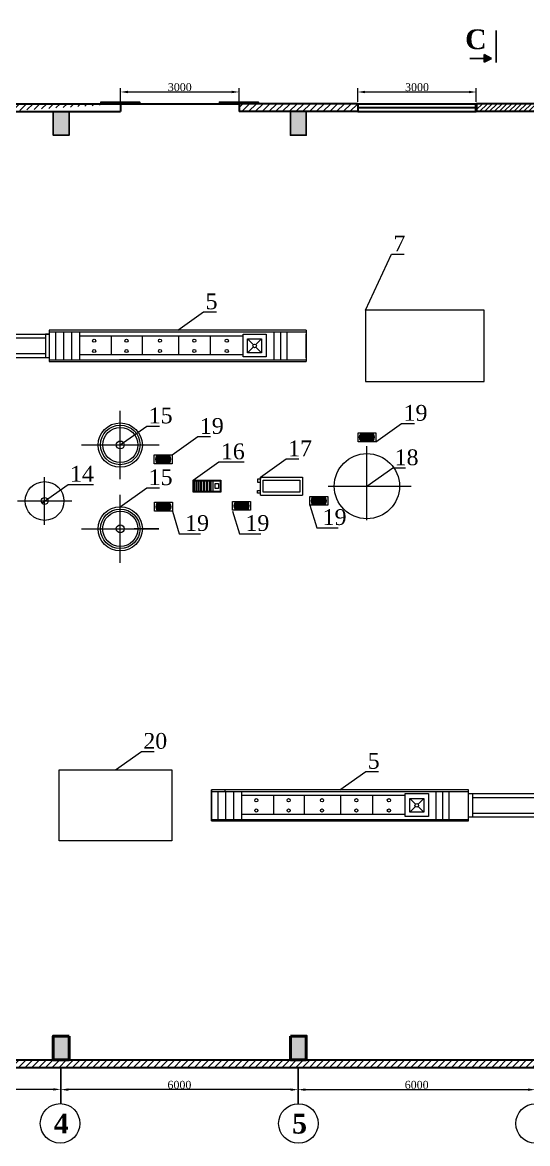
# Model space of a CAD drawing. Header units: inches. Extents: x -4475333 to 345677417, y -211198149 to 2125895.
# Drawn here: x -1955699 to -1942924, y 871185 to 899562 of the extents above; entities that cross this region are included whole.
import ezdxf

# ---------------------------------------------------------------- set-up
doc = ezdxf.new("R2010")
doc.units = ezdxf.units.IN
doc.header["$LTSCALE"] = 150
doc.header["$MEASUREMENT"] = 0
for name, color, linetype, lineweight in [('1. N thuong', 255, 'Continuous', 0), ('chuthichso', 8, 'Continuous', 0), ('cot', 2, 'Continuous', 50), ('KHUNG BVE', 7, 'Continuous', 0), ('NHA XUONG', 80, 'Continuous', 50)]:
    doc.layers.add(name, color=color, linetype=linetype, lineweight=lineweight)
for name, color, linetype in [('BUOC COT', 7, 'Continuous'), ('KHUNG TENMANH', 130, 'Continuous'), ('MATCAT', 132, 'Continuous'), ('NET NHAP', 7, 'Continuous')]:
    doc.layers.add(name, color=color, linetype=linetype)
doc.styles.add('1', font='times.ttf')
doc.styles.add('CHU DAM', font='arialbd.ttf', dxfattribs={"height": 200})
doc.styles.get("Standard").update_dxf_attribs({"font": 'times.ttf', "height": 100})
doc.dimstyles.new('75', dxfattribs={"dimtxt": 200, "dimasz": 188, "dimexe": 94, "dimexo": 47, "dimgap": 20, "dimtad": 1, "dimtoh": 1, "dimdec": 0, "dimtxsty": '1', "dimcen": 2.5, "dimclrt": 256, "dimadec": 0, "dimazin": 0, "dimtfac": 1, "dimtdec": 0, "dimtix": 1, "dimtmove": 0, "dimatfit": 2, "dimfxl": 1, "dimlwd": 9, "dimlwe": 9, "dimarcsym": 0})
pattern_1 = [(225, (-1964129.981659102, 883841.1507948914), (85.53711062740493, -85.53711062740497), [])]

# ---------------------------------------------------------------- blocks, each defined once
blk = doc.blocks.new('*D209')
at = {"layer": 'Defpoints', "color": 0, "lineweight": 0, "ltscale": 3, "transparency": 16777216}
for p in [(-1948728.579898903, 872550.0210493838), (-1942728.579898903, 872553.1662196189), (-1942728.579898903, 872550.0210493838)]:
    blk.add_point(p, dxfattribs=at)
at = {"layer": 'NET NHAP', "color": 0, "lineweight": 9, "ltscale": 3, "transparency": 16777216}
for p, q in [((-1948728.579898903, 872597.0210493838), (-1948728.579898903, 872644.0210493838)), ((-1948540.579898903, 872550.0210493838), (-1942916.579898903, 872550.0210493838)), ((-1942728.579898903, 872506.1662196189), (-1942728.579898903, 872456.0210493838))]:
    blk.add_line(p, q, dxfattribs=at)
at = {"layer": 'NET NHAP', "color": 0, "lineweight": 0, "ltscale": 3, "transparency": 16777216}
for points in [[(-1948540.579898903, 872581.3543827172), (-1948540.579898903, 872518.6877160504), (-1948728.579898903, 872550.0210493838)], [(-1942916.579898903, 872581.3543827172), (-1942916.579898903, 872518.6877160504), (-1942728.579898903, 872550.0210493838)]]:
    blk.add_solid(points, dxfattribs=at)
at = {"layer": 'NET NHAP', "lineweight": 13, "ltscale": 3, "transparency": 16777216, "insert": (-1945728.579898903, 872671.7514026642), "char_height": 200, "attachment_point": 5, "style": '1'}
blk.add_mtext('6000', dxfattribs=at)
blk = doc.blocks.new('*D220')
at = {"layer": 'Defpoints', "color": 0, "lineweight": 0, "ltscale": 3, "transparency": 16777216}
for p in [(-1954728.579898903, 872554.6897842772), (-1954728.579898903, 872550.0210493838), (-1948728.579898903, 872554.6897842772)]:
    blk.add_point(p, dxfattribs=at)
at = {"layer": 'NET NHAP', "color": 0, "lineweight": 9, "ltscale": 3, "transparency": 16777216}
for p, q in [((-1954728.579898903, 872507.6897842772), (-1954728.579898903, 872456.0210493838)), ((-1948916.579898903, 872550.0210493838), (-1954540.579898903, 872550.0210493838)), ((-1948728.579898903, 872507.6897842772), (-1948728.579898903, 872456.0210493838))]:
    blk.add_line(p, q, dxfattribs=at)
at = {"layer": 'NET NHAP', "color": 0, "lineweight": 0, "ltscale": 3, "transparency": 16777216}
for points in [[(-1954540.579898903, 872581.3543827172), (-1954540.579898903, 872518.6877160504), (-1954728.579898903, 872550.0210493838)], [(-1948916.579898903, 872581.3543827172), (-1948916.579898903, 872518.6877160504), (-1948728.579898903, 872550.0210493838)]]:
    blk.add_solid(points, dxfattribs=at)
at = {"layer": 'NET NHAP', "lineweight": 13, "ltscale": 3, "transparency": 16777216, "insert": (-1951728.579898903, 872671.7514026642), "char_height": 200, "attachment_point": 5, "style": '1'}
blk.add_mtext('6000', dxfattribs=at)
blk = doc.blocks.new('*D221')
at = {"layer": 'Defpoints', "color": 0, "lineweight": 0, "ltscale": 3, "transparency": 16777216}
for p in [(-1960728.579898903, 872556.8382639815), (-1960728.579898903, 872550.0210493838), (-1954728.579898903, 872550.0210493838)]:
    blk.add_point(p, dxfattribs=at)
at = {"layer": 'NET NHAP', "color": 0, "lineweight": 9, "ltscale": 3, "transparency": 16777216}
for p, q in [((-1960728.579898903, 872597.0210493838), (-1960728.579898903, 872650.8382639815)), ((-1954728.579898903, 872597.0210493838), (-1954728.579898903, 872650.8382639815)), ((-1954916.579898903, 872556.8382639815), (-1960540.579898903, 872556.8382639815))]:
    blk.add_line(p, q, dxfattribs=at)
at = {"layer": 'NET NHAP', "color": 0, "lineweight": 0, "ltscale": 3, "transparency": 16777216}
for points in [[(-1960540.579898903, 872588.1715973149), (-1960540.579898903, 872525.5049306481), (-1960728.579898903, 872556.8382639815)], [(-1954916.579898903, 872588.1715973149), (-1954916.579898903, 872525.5049306481), (-1954728.579898903, 872556.8382639815)]]:
    blk.add_solid(points, dxfattribs=at)
at = {"layer": 'NET NHAP', "lineweight": 13, "ltscale": 3, "transparency": 16777216, "insert": (-1957728.579898903, 872678.568617262), "char_height": 200, "attachment_point": 5, "style": '1'}
blk.add_mtext('6000', dxfattribs=at)
blk = doc.blocks.new('*D225')
at = {"layer": 'Defpoints', "color": 0, "lineweight": 0, "ltscale": 3, "transparency": 16777216}
for p in [(-1944219.862014517, 897801.3222520109), (-1947219.862014517, 897505.3158348701), (-1944219.862014517, 897505.3158348701)]:
    blk.add_point(p, dxfattribs=at)
at = {"layer": 'NET NHAP', "color": 0, "lineweight": 9, "ltscale": 3, "transparency": 16777216}
for p, q in [((-1947219.862014517, 897552.3158348701), (-1947219.862014517, 897895.3222520109)), ((-1944219.862014517, 897552.3158348701), (-1944219.862014517, 897895.3222520109)), ((-1947031.862014517, 897801.3222520109), (-1944407.862014517, 897801.3222520109))]:
    blk.add_line(p, q, dxfattribs=at)
at = {"layer": 'NET NHAP', "color": 0, "lineweight": 0, "ltscale": 3, "transparency": 16777216}
for points in [[(-1947031.862014517, 897832.6555853443), (-1947031.862014517, 897769.9889186776), (-1947219.862014517, 897801.3222520109)], [(-1944407.862014517, 897832.6555853443), (-1944407.862014517, 897769.9889186776), (-1944219.862014517, 897801.3222520109)]]:
    blk.add_solid(points, dxfattribs=at)
at = {"layer": 'NET NHAP', "lineweight": 13, "ltscale": 3, "transparency": 16777216, "insert": (-1945719.862014517, 897923.0526052914), "char_height": 200, "attachment_point": 5, "style": '1'}
blk.add_mtext('3000', dxfattribs=at)
blk = doc.blocks.new('*D207')
at = {"layer": 'Defpoints', "color": 0, "lineweight": 0, "ltscale": 3, "transparency": 16777216}
for p in [(-1950219.686454403, 897801.3222520102), (-1953219.686454403, 897505.3158348694), (-1950219.686454403, 897505.3158348694)]:
    blk.add_point(p, dxfattribs=at)
at = {"layer": 'NET NHAP', "color": 0, "lineweight": 9, "ltscale": 3, "transparency": 16777216}
for p, q in [((-1953219.686454403, 897552.3158348694), (-1953219.686454403, 897895.3222520102)), ((-1950219.686454403, 897552.3158348694), (-1950219.686454403, 897895.3222520102)), ((-1953031.686454403, 897801.3222520102), (-1950407.686454403, 897801.3222520102))]:
    blk.add_line(p, q, dxfattribs=at)
at = {"layer": 'NET NHAP', "color": 0, "lineweight": 0, "ltscale": 3, "transparency": 16777216}
for points in [[(-1953031.686454403, 897832.6555853436), (-1953031.686454403, 897769.9889186769), (-1953219.686454403, 897801.3222520102)], [(-1950407.686454403, 897832.6555853436), (-1950407.686454403, 897769.9889186769), (-1950219.686454403, 897801.3222520102)]]:
    blk.add_solid(points, dxfattribs=at)
at = {"layer": 'NET NHAP', "lineweight": 13, "ltscale": 3, "transparency": 16777216, "insert": (-1951719.686454403, 897923.0526052907), "char_height": 200, "attachment_point": 5, "style": '1'}
blk.add_mtext('3000', dxfattribs=at)

msp = doc.modelspace()

# ---------------------------------------------------------------- hatches: boundary and pattern name
at = {"layer": 'cot', "lineweight": 9}
for points in [[(-1954519.510894293, 897305.3158348701), (-1954919.510894293, 897305.3158348701), (-1954919.510894293, 896705.3158348701), (-1954519.510894293, 896705.3158348701)], [(-1948920.037574629, 897305.3158348701), (-1948520.037574629, 897305.3158348701), (-1948520.037574629, 896705.3158348701), (-1948920.037574629, 896705.3158348701)], [(-1954519.686454404, 873905.3158348701), (-1954919.686454404, 873905.3158348701), (-1954919.686454404, 873305.3158348701), (-1954519.686454404, 873305.3158348701)], [(-1948919.686454404, 873905.3158348701), (-1948519.686454404, 873905.3158348701), (-1948519.686454404, 873305.3158348701), (-1948919.686454404, 873305.3158348701)]]:
    msp.add_hatch(color=256, dxfattribs=at).paths.add_polyline_path(points)
at = {"layer": 'KHUNG BVE', "linetype": 'ByBlock', "lineweight": 9, "ltscale": 10}
msp.add_hatch(color=256, dxfattribs=at).paths.add_polyline_path([(-1943838.433486188, 898650.8448730053), (-1944024.976759292, 898748.2635955734), (-1944024.976759292, 898650.8448730053), (-1944024.976759292, 898553.4261504372)])
at = {"layer": 'KHUNG BVE', "linetype": 'Continuous', "lineweight": 9, "ltscale": 10}
h = msp.add_hatch(dxfattribs=at)
h.set_pattern_fill('ANSI31', color=5, style=0)
h.set_pattern_definition([(45, (-2665836.686454405, 858483.3158348701), (-0.08838834764831843, 0.08838834764831845), [])])
h.paths.add_polyline_path([(-1952719.686454404, 897555.3158348701), (-1952719.686454404, 897505.3158348701), (-1953719.686454404, 897505.3158348701), (-1953719.686454404, 897555.3158348701)])
h = msp.add_hatch(dxfattribs=at)
h.set_pattern_fill('ANSI31', color=5, style=0)
h.set_pattern_definition([(45, (-2662836.862014518, 858483.3158348701), (-0.08838834764831843, 0.08838834764831845), [])])
h.paths.add_polyline_path([(-1949719.862014517, 897555.3158348701), (-1949719.862014517, 897505.3158348701), (-1950719.862014517, 897505.3158348701), (-1950719.862014517, 897555.3158348701)])
h = msp.add_hatch(dxfattribs=at)
h.set_pattern_fill('ANSI31', color=5, scale=700, style=0)
h.set_pattern_definition([(45, (-2647836.686454405, 858483.3158348701), (-61.8718433538229, 61.87184335382291), [])])
h.paths.add_polyline_path([(-1941219.862014517, 897505.3158348701), (-1941219.862014517, 897305.3158348701), (-1944219.862014517, 897305.3158348701), (-1944219.862014517, 897505.3158348701)])
at = {"layer": 'MATCAT', "lineweight": 9, "ltscale": 10}
h = msp.add_hatch(dxfattribs=at)
h.set_pattern_fill('ANSI31', color=5, scale=967.7419354838711, angle=180, style=0)
h.set_pattern_definition(pattern_1)
edge = h.paths.add_edge_path()
edge.add_line((-1956219.686454404, 897505.3158348701), (-1953219.686454404, 897505.3158348701))
edge.add_line((-1956219.686454404, 897305.2533348701), (-1953219.686454404, 897305.2533348701))
edge.add_line((-1953219.686454404, 897505.3158348701), (-1953219.686454404, 897305.3158348701))
edge.add_line((-1956219.686454404, 897305.3158348701), (-1956219.686454404, 897505.3158348701))
h = msp.add_hatch(dxfattribs=at)
h.set_pattern_fill('ANSI31', color=5, scale=967.7419354838711, angle=180, style=0)
h.set_pattern_definition(pattern_1)
h.paths.add_polyline_path([(-1947219.862014517, 897505.3158348701), (-1950219.862014517, 897505.3158348701), (-1950219.862014517, 897305.3158348701), (-1947219.862014517, 897305.3158348701)])
h = msp.add_hatch(dxfattribs=at)
h.set_pattern_fill('ANSI31', color=5, scale=967.7419354838711, angle=180, style=0)
h.set_pattern_definition([(225, (-6070064.28390965, -498318.2664301989), (85.53711062740493, -85.53711062740497), [])])
h.paths.add_polyline_path([(-1950219.686454404, 873305.3158348701), (-1956219.686454404, 873305.3158348701), (-1956219.686454404, 873105.3158348701), (-1950219.686454404, 873105.3158348701)])
h.paths.add_polyline_path([(-1944219.686454404, 873305.3158348701), (-1950219.686454404, 873305.3158348701), (-1950219.686454404, 873105.3158348701), (-1944219.686454404, 873105.3158348701)])
h.paths.add_polyline_path([(-1941219.689898903, 873305.3158348701), (-1944219.686454404, 873305.3158348701), (-1944219.686454404, 873105.3158348701), (-1941219.689898903, 873105.3158348701)])

# ---------------------------------------------------------------- linework, layer by layer
at = {"linetype": 'ByBlock', "ltscale": 10}
msp.add_line((-1945997.76102237, 873305.3158348701), (-1945747.76102237, 873305.3158348701), dxfattribs=at)
at = {"layer": '1. N thuong', "lineweight": 0}
for p, q in [((-1944019.210342222, 892275.2407012521), (-1947019.210342222, 892275.2407012521)), ((-1947019.210342222, 892275.2407012521), (-1947019.210342222, 890475.2407012521)), ((-1944019.210342222, 890475.2407012521), (-1944019.210342222, 892275.2407012521)), ((-1960519.689898903, 891675.2407012524), (-1955019.689898903, 891675.2407012524)), ((-1955019.689898903, 891675.2407012524), (-1955119.689898903, 891675.2407012524)), ((-1955119.689898903, 891675.2407012524), (-1955119.689898903, 891075.2407012524)), ((-1948519.689898904, 891770.2407012524), (-1955019.689898904, 891770.2407012524)), ((-1955019.689898904, 891770.2407012524), (-1955019.689898904, 890980.2407012524)), ((-1955019.689898904, 891730.2407012524), (-1948519.689898904, 891730.2407012524)), ((-1955019.689898903, 891675.2407012524), (-1955019.689898903, 891075.2407012524)), ((-1955019.689898903, 891675.2407012524), (-1955019.689898903, 891635.2407012524)), ((-1955019.689898903, 891675.2407012524), (-1955019.689898903, 891280.2407012524)), ((-1954859.221202953, 891730.2407012524), (-1954859.221202952, 891020.2407012524)), ((-1954859.221202953, 891730.2407012524), (-1954859.221202952, 891020.2407012524)), ((-1954659.221202953, 891730.2407012524), (-1954659.221202952, 891020.2407012524)), ((-1954659.221202953, 891730.2407012524), (-1954659.221202952, 891020.2407012524)), ((-1954459.221202953, 891730.2407012524), (-1954459.221202952, 891020.2407012524)), ((-1954459.221202953, 891730.2407012524), (-1954459.221202952, 891020.2407012524)), ((-1954259.221202953, 891730.2407012524), (-1954259.221202952, 891020.2407012524)), ((-1954259.221202953, 891730.2407012524), (-1954259.221202952, 891020.2407012524)), ((-1950116.365888651, 891621.7160594815), (-1954259.221202953, 891621.7160594789)), ((-1953452.721202954, 891621.7160594808), (-1953452.721202953, 891145.8420771984)), ((-1952674.721202954, 891621.7160594799), (-1952674.721202953, 891145.8420771975)), ((-1951751.721202954, 891621.7160594792), (-1951751.721202954, 891145.8420771968)), ((-1950949.721202953, 891621.7160594808), (-1950949.721202953, 891145.8420771984)), ((-1949343.221202953, 891730.2407012524), (-1949343.221202953, 891020.2407012524)), ((-1949174.721202953, 891730.2407012521), (-1949174.721202953, 891020.2407012521)), ((-1949011.721202953, 891730.2407012521), (-1949011.721202953, 891020.2407012521)), ((-1948519.689898904, 891770.2407012524), (-1948519.689898904, 890980.2407012524)), ((-1948519.689898904, 891675.2407012521), (-1948519.689898904, 891075.2504498584)), ((-1948519.266721695, 891075.2601984642), (-1948519.266721695, 891675.2601984642)), ((-1948519.210342223, 891675.2504498581), (-1948519.210342221, 891075.2504498586)), ((-1948519.210342223, 891675.2504498581), (-1948519.210342223, 891075.2504498586)), ((-1960419.70469104, 891575.2407012524), (-1955119.689898903, 891575.2407012521)), ((-1955119.689898903, 891575.2407012521), (-1955119.689898903, 891175.2407012526)), ((-1950003.514733035, 891550.9574041308), (-1949859.490761769, 891407.797297406)), ((-1950003.514733035, 891200.079108875), (-1949859.490761769, 891343.2392156001)), ((-1949794.543120058, 891407.797297406), (-1949650.519148793, 891550.9574041308)), ((-1949794.543120058, 891343.2392156005), (-1949650.519148793, 891200.079108875)), ((-1955019.689898903, 891075.2407012524), (-1960519.689898903, 891075.2407012524)), ((-1955119.689898903, 891175.2407012526), (-1960419.70469104, 891175.2407012524)), ((-1950116.365888651, 891145.8420771991), (-1954259.221202952, 891145.8420771966)), ((-1948519.689898904, 891075.2504498584), (-1948519.689898904, 891075.2504498584)), ((-1955019.689898904, 891020.2407012524), (-1948519.689898904, 891020.2407012524)), ((-1955019.689898904, 890980.2407012524), (-1948519.689898904, 890980.2407012524)), ((-1952466.106865763, 891020.2407012524), (-1953240.361706492, 891020.2407012524)), ((-1947019.210342222, 890475.2407012521), (-1944019.210342222, 890475.2407012521)), ((-1953223.607142585, 888004.0423022974), (-1953223.607142585, 889730.760611057)), ((-1947212.24967889, 888948.8718048397), (-1947212.24967889, 889173.8718048397)), ((-1947212.24967889, 888948.8718048397), (-1947212.24967889, 889173.8718048397)), ((-1947212.24967889, 889173.8718048397), (-1946762.24967889, 889173.8718048397)), ((-1947152.24967889, 888978.8718048397), (-1947152.24967889, 889143.8718048397)), ((-1947152.24967889, 889143.8718048397), (-1946822.24967889, 889143.8718048397)), ((-1947152.24967889, 888978.8718048397), (-1947152.24967889, 889143.8718048397)), ((-1947152.24967889, 889143.8718048397), (-1946822.24967889, 889143.8718048397)), ((-1947152.24967889, 889128.8718048397), (-1946822.24967889, 889128.8718048397)), ((-1947152.24967889, 889128.8718048397), (-1946822.24967889, 889128.8718048397)), ((-1947152.24967889, 889113.8718048397), (-1946822.24967889, 889113.8718048397)), ((-1947152.24967889, 889113.8718048397), (-1946822.24967889, 889113.8718048397)), ((-1947152.24967889, 889098.8718048397), (-1946822.24967889, 889098.8718048397)), ((-1947152.24967889, 889098.8718048397), (-1946822.24967889, 889098.8718048397)), ((-1947152.24967889, 889083.8718048397), (-1946822.24967889, 889083.8718048397)), ((-1947152.24967889, 889083.8718048397), (-1946822.24967889, 889083.8718048397)), ((-1947152.24967889, 889068.8718048397), (-1946822.24967889, 889068.8718048397)), ((-1947152.24967889, 889068.8718048397), (-1946822.24967889, 889068.8718048397)), ((-1947152.24967889, 889053.8718048397), (-1946822.24967889, 889053.8718048397)), ((-1947152.24967889, 889053.8718048397), (-1946822.24967889, 889053.8718048397)), ((-1947152.24967889, 889038.8718048397), (-1946822.24967889, 889038.8718048397)), ((-1947152.24967889, 889038.8718048397), (-1946822.24967889, 889038.8718048397)), ((-1946822.24967889, 889143.8718048397), (-1946822.24967889, 888978.8718048397)), ((-1946762.24967889, 889173.8718048397), (-1946762.24967889, 888948.8718048397)), ((-1954204.917366858, 888867.4014566774), (-1952243.721900162, 888867.4014566774)), ((-1946762.24967889, 888948.8718048397), (-1947212.24967889, 888948.8718048397)), ((-1946762.24967889, 888948.8718048397), (-1947212.24967889, 888948.8718048397)), ((-1947152.24967889, 889023.8718048397), (-1946822.24967889, 889023.8718048397)), ((-1947152.24967889, 889023.8718048397), (-1946822.24967889, 889023.8718048397)), ((-1947152.24967889, 889008.8718048397), (-1946822.24967889, 889008.8718048397)), ((-1947152.24967889, 889008.8718048397), (-1946822.24967889, 889008.8718048397)), ((-1947152.24967889, 888993.8718048397), (-1946822.24967889, 888993.8718048397)), ((-1947152.24967889, 888993.8718048397), (-1946822.24967889, 888993.8718048397)), ((-1946822.24967889, 888978.8718048397), (-1947152.24967889, 888978.8718048397)), ((-1946822.24967889, 888978.8718048397), (-1947152.24967889, 888978.8718048397)), ((-1946987.24967889, 888687.3087906479), (-1946987.24967889, 888834.7655924899)), ((-1952364.921209563, 888392.2852184593), (-1952364.921209563, 888617.2852184593)), ((-1952364.921209563, 888392.2852184593), (-1952364.921209563, 888617.2852184593)), ((-1952364.921209563, 888617.2852184593), (-1951914.921209563, 888617.2852184593)), ((-1952304.921209563, 888422.2852184593), (-1952304.921209563, 888587.2852184593)), ((-1952304.921209563, 888587.2852184593), (-1951974.921209563, 888587.2852184593)), ((-1952304.921209563, 888422.2852184593), (-1952304.921209563, 888587.2852184593)), ((-1952304.921209563, 888587.2852184593), (-1951974.921209563, 888587.2852184593)), ((-1952304.921209563, 888572.2852184593), (-1951974.921209563, 888572.2852184593)), ((-1952304.921209563, 888572.2852184593), (-1951974.921209563, 888572.2852184593)), ((-1952304.921209563, 888557.2852184593), (-1951974.921209563, 888557.2852184593)), ((-1952304.921209563, 888557.2852184593), (-1951974.921209563, 888557.2852184593)), ((-1952304.921209563, 888542.2852184593), (-1951974.921209563, 888542.2852184593)), ((-1952304.921209563, 888542.2852184593), (-1951974.921209563, 888542.2852184593)), ((-1952304.921209563, 888527.2852184593), (-1951974.921209563, 888527.2852184593)), ((-1952304.921209563, 888527.2852184593), (-1951974.921209563, 888527.2852184593)), ((-1952304.921209563, 888512.2852184593), (-1951974.921209563, 888512.2852184593)), ((-1952304.921209563, 888512.2852184593), (-1951974.921209563, 888512.2852184593)), ((-1952304.921209563, 888497.2852184593), (-1951974.921209563, 888497.2852184593)), ((-1952304.921209563, 888497.2852184593), (-1951974.921209563, 888497.2852184593)), ((-1952304.921209563, 888482.2852184593), (-1951974.921209563, 888482.2852184593)), ((-1952304.921209563, 888482.2852184593), (-1951974.921209563, 888482.2852184593)), ((-1951974.921209563, 888587.2852184593), (-1951974.921209563, 888422.2852184593)), ((-1951914.921209563, 888617.2852184593), (-1951914.921209563, 888392.2852184593)), ((-1946987.24967889, 886960.5904818883), (-1946987.24967889, 888687.3087906479)), ((-1951914.921209563, 888392.2852184593), (-1952364.921209563, 888392.2852184593)), ((-1951914.921209563, 888392.2852184593), (-1952364.921209563, 888392.2852184593)), ((-1952304.921209563, 888467.2852184593), (-1951974.921209563, 888467.2852184593)), ((-1952304.921209563, 888467.2852184593), (-1951974.921209563, 888467.2852184593)), ((-1952304.921209563, 888452.2852184593), (-1951974.921209563, 888452.2852184593)), ((-1952304.921209563, 888452.2852184593), (-1951974.921209563, 888452.2852184593)), ((-1952304.921209563, 888437.2852184593), (-1951974.921209563, 888437.2852184593)), ((-1952304.921209563, 888437.2852184593), (-1951974.921209563, 888437.2852184593)), ((-1951974.921209563, 888422.2852184593), (-1952304.921209563, 888422.2852184593)), ((-1951974.921209563, 888422.2852184593), (-1952304.921209563, 888422.2852184593)), ((-1955138.09003787, 886845.4417444936), (-1955138.09003787, 888054.1445606253)), ((-1951382.24967889, 887973.9496362682), (-1950682.24967889, 887973.9496362682)), ((-1951382.24967889, 887673.9496362682), (-1951382.24967889, 887973.9496362682)), ((-1951367.24967889, 887958.9496362682), (-1951367.24967889, 887688.9496362682)), ((-1951367.24967889, 887958.9496362682), (-1950697.24967889, 887958.9496362682)), ((-1951367.24967889, 887958.9496362682), (-1951347.24967889, 887958.9496362682)), ((-1951327.24967889, 887688.9496362682), (-1951327.24967889, 887958.9496362682)), ((-1951327.24967889, 887958.9496362682), (-1951307.24967889, 887958.9496362682)), ((-1951287.24967889, 887688.9496362682), (-1951287.24967889, 887958.9496362682)), ((-1951287.24967889, 887958.9496362682), (-1951267.24967889, 887958.9496362682)), ((-1951247.24967889, 887688.9496362682), (-1951247.24967889, 887958.9496362682)), ((-1951247.24967889, 887958.9496362682), (-1951227.24967889, 887958.9496362682)), ((-1951207.24967889, 887688.9496362682), (-1951207.24967889, 887958.9496362682)), ((-1951207.24967889, 887958.9496362682), (-1951187.24967889, 887958.9496362682)), ((-1951167.24967889, 887688.9496362682), (-1951167.24967889, 887958.9496362682)), ((-1951167.24967889, 887958.9496362682), (-1951127.24967889, 887958.9496362682)), ((-1951127.24967889, 887958.9496362682), (-1951127.24967889, 887688.9496362682)), ((-1951087.24967889, 887688.9496362682), (-1951087.24967889, 887958.9496362682)), ((-1951087.24967889, 887958.9496362682), (-1951047.24967889, 887958.9496362682)), ((-1951047.24967889, 887958.9496362682), (-1951047.249678889, 887688.9496362682)), ((-1951007.249678889, 887688.9496362682), (-1951007.24967889, 887958.9496362682)), ((-1951007.24967889, 887958.9496362682), (-1950967.24967889, 887958.9496362682)), ((-1950967.24967889, 887958.9496362682), (-1950967.24967889, 887688.9496362682)), ((-1950927.24967889, 887688.9496362682), (-1950927.24967889, 887958.9496362682)), ((-1950927.24967889, 887958.9496362682), (-1950887.24967889, 887958.9496362682)), ((-1950887.24967889, 887958.9496362682), (-1950887.24967889, 887688.9496362682)), ((-1950697.24967889, 887958.9496362682), (-1950697.24967889, 887688.9496362682)), ((-1950682.24967889, 887973.9496362682), (-1950682.24967889, 887673.9496362682)), ((-1949682.24967889, 887998.9496362682), (-1949752.24967889, 887998.9496362682)), ((-1949752.24967889, 887998.9496362682), (-1949752.24967889, 887928.9496362682)), ((-1949752.24967889, 887928.9496362682), (-1949682.24967889, 887928.9496362682)), ((-1949682.24967889, 887598.9496362682), (-1949682.24967889, 888048.9496362682)), ((-1949682.24967889, 888048.9496362682), (-1949682.24967889, 887998.9496362682)), ((-1949682.24967889, 888048.9496362682), (-1949632.24967889, 888048.9496362682)), ((-1949682.24967889, 888048.9496362682), (-1948612.24967889, 888048.9496362682)), ((-1949612.24967889, 887978.9496362682), (-1948682.24967889, 887978.9496362684)), ((-1949612.24967889, 887668.949636268), (-1949612.24967889, 887978.9496362682)), ((-1948682.24967889, 887978.9496362684), (-1948682.249678889, 887668.9496362682)), ((-1948612.24967889, 888048.9496362682), (-1948612.24967889, 887598.9496362682)), ((-1951382.24967889, 887673.9496362682), (-1951382.24967889, 887688.9496362682)), ((-1950682.24967889, 887673.9496362682), (-1951382.24967889, 887673.9496362682)), ((-1950697.24967889, 887688.9496362682), (-1951367.24967889, 887688.9496362682)), ((-1951347.24967889, 887688.9496362682), (-1951327.24967889, 887688.9496362682)), ((-1951307.24967889, 887688.9496362682), (-1951287.24967889, 887688.9496362682)), ((-1951267.24967889, 887688.9496362682), (-1951247.24967889, 887688.9496362682)), ((-1951227.24967889, 887688.9496362682), (-1951207.24967889, 887688.9496362682)), ((-1951187.24967889, 887688.9496362682), (-1951167.24967889, 887688.9496362682)), ((-1951127.24967889, 887688.9496362682), (-1951087.24967889, 887688.9496362682)), ((-1951047.249678889, 887688.9496362682), (-1951007.249678889, 887688.9496362682)), ((-1950967.24967889, 887688.9496362682), (-1950927.24967889, 887688.9496362682)), ((-1949752.24967889, 887648.9496362682), (-1949752.24967889, 887718.9496362682)), ((-1949752.24967889, 887718.9496362682), (-1949682.24967889, 887718.9496362682)), ((-1949682.24967889, 887648.9496362682), (-1949752.24967889, 887648.9496362682)), ((-1949682.24967889, 887598.9496362682), (-1949682.24967889, 887648.9496362682)), ((-1948682.249678889, 887668.9496362682), (-1949612.24967889, 887668.949636268)), ((-1947968.559903162, 887823.9496362682), (-1946007.364436467, 887823.9496362682)), ((-1946074.151668722, 887823.9496362682), (-1945864.231709603, 887823.9496362682)), ((-1955825.007194861, 887449.7931525595), (-1954452.170368174, 887449.7931525595)), ((-1953225.35726602, 885881.9566804902), (-1953225.35726602, 887608.67498925)), ((-1952357.241767998, 887191.4933506034), (-1952357.241767998, 887416.4933506034)), ((-1952357.241767998, 887191.4933506034), (-1952357.241767998, 887416.4933506034)), ((-1952357.241767998, 887416.4933506034), (-1951907.241767998, 887416.4933506034)), ((-1952297.241767998, 887221.4933506034), (-1952297.241767998, 887386.4933506034)), ((-1952297.241767998, 887386.4933506034), (-1951967.241767998, 887386.4933506034)), ((-1952297.241767998, 887221.4933506034), (-1952297.241767998, 887386.4933506034)), ((-1952297.241767998, 887386.4933506034), (-1951967.241767998, 887386.4933506034)), ((-1952297.241767998, 887371.4933506034), (-1951967.241767998, 887371.4933506034)), ((-1952297.241767998, 887371.4933506034), (-1951967.241767998, 887371.4933506034)), ((-1952297.241767998, 887356.4933506034), (-1951967.241767998, 887356.4933506034)), ((-1952297.241767998, 887356.4933506034), (-1951967.241767998, 887356.4933506034)), ((-1952297.241767998, 887341.4933506034), (-1951967.241767998, 887341.4933506034)), ((-1952297.241767998, 887341.4933506034), (-1951967.241767998, 887341.4933506034)), ((-1951967.241767998, 887386.4933506034), (-1951967.241767998, 887221.4933506034)), ((-1951907.241767998, 887416.4933506034), (-1951907.241767998, 887191.4933506034)), ((-1950382.24967889, 887213.4446416169), (-1950382.24967889, 887438.4446416169)), ((-1950382.24967889, 887213.4446416169), (-1950382.24967889, 887438.4446416169)), ((-1950382.24967889, 887438.4446416169), (-1949932.24967889, 887438.4446416169)), ((-1950322.24967889, 887243.4446416169), (-1950322.24967889, 887408.4446416169)), ((-1950322.24967889, 887408.4446416169), (-1949992.24967889, 887408.4446416169)), ((-1950322.24967889, 887243.4446416169), (-1950322.24967889, 887408.4446416169)), ((-1950322.24967889, 887408.4446416169), (-1949992.24967889, 887408.4446416169)), ((-1950322.24967889, 887393.4446416169), (-1949992.24967889, 887393.4446416169)), ((-1950322.24967889, 887393.4446416169), (-1949992.24967889, 887393.4446416169)), ((-1950322.24967889, 887378.4446416169), (-1949992.24967889, 887378.4446416169)), ((-1950322.24967889, 887378.4446416169), (-1949992.24967889, 887378.4446416169)), ((-1950322.24967889, 887363.4446416169), (-1949992.24967889, 887363.4446416169)), ((-1950322.24967889, 887363.4446416169), (-1949992.24967889, 887363.4446416169)), ((-1950322.24967889, 887348.4446416169), (-1949992.24967889, 887348.4446416169)), ((-1950322.24967889, 887348.4446416169), (-1949992.24967889, 887348.4446416169)), ((-1949992.24967889, 887408.4446416169), (-1949992.24967889, 887243.4446416169)), ((-1949932.24967889, 887438.4446416169), (-1949932.24967889, 887213.4446416169)), ((-1949682.24967889, 887598.9496362682), (-1948612.24967889, 887598.9496362682)), ((-1948429.297464943, 887341.816233522), (-1948429.297464943, 887566.816233522)), ((-1948429.297464943, 887341.816233522), (-1948429.297464943, 887566.816233522)), ((-1948429.297464943, 887566.816233522), (-1947979.297464943, 887566.816233522)), ((-1947979.297464943, 887341.816233522), (-1948429.297464943, 887341.816233522)), ((-1947979.297464943, 887341.816233522), (-1948429.297464943, 887341.816233522)), ((-1948369.297464943, 887371.816233522), (-1948369.297464943, 887536.816233522)), ((-1948369.297464943, 887536.816233522), (-1948039.297464943, 887536.816233522)), ((-1948369.297464943, 887371.816233522), (-1948369.297464943, 887536.816233522)), ((-1948369.297464943, 887536.816233522), (-1948039.297464943, 887536.816233522)), ((-1948369.297464943, 887521.816233522), (-1948039.297464943, 887521.816233522)), ((-1948369.297464943, 887521.816233522), (-1948039.297464943, 887521.816233522)), ((-1948369.297464943, 887506.816233522), (-1948039.297464943, 887506.816233522)), ((-1948369.297464943, 887506.816233522), (-1948039.297464943, 887506.816233522)), ((-1948369.297464943, 887491.816233522), (-1948039.297464943, 887491.816233522)), ((-1948369.297464943, 887491.816233522), (-1948039.297464943, 887491.816233522)), ((-1948369.297464943, 887476.816233522), (-1948039.297464943, 887476.816233522)), ((-1948369.297464943, 887476.816233522), (-1948039.297464943, 887476.816233522)), ((-1948369.297464943, 887461.816233522), (-1948039.297464943, 887461.816233522)), ((-1948369.297464943, 887461.816233522), (-1948039.297464943, 887461.816233522)), ((-1948369.297464943, 887446.816233522), (-1948039.297464943, 887446.816233522)), ((-1948369.297464943, 887446.816233522), (-1948039.297464943, 887446.816233522)), ((-1948369.297464943, 887431.816233522), (-1948039.297464943, 887431.816233522)), ((-1948369.297464943, 887431.816233522), (-1948039.297464943, 887431.816233522)), ((-1948369.297464943, 887416.816233522), (-1948039.297464943, 887416.816233522)), ((-1948369.297464943, 887416.816233522), (-1948039.297464943, 887416.816233522)), ((-1948369.297464943, 887401.816233522), (-1948039.297464943, 887401.816233522)), ((-1948369.297464943, 887401.816233522), (-1948039.297464943, 887401.816233522)), ((-1948369.297464943, 887386.816233522), (-1948039.297464943, 887386.816233522)), ((-1948369.297464943, 887386.816233522), (-1948039.297464943, 887386.816233522)), ((-1948039.297464943, 887371.816233522), (-1948369.297464943, 887371.816233522)), ((-1948039.297464943, 887371.816233522), (-1948369.297464943, 887371.816233522)), ((-1948039.297464943, 887536.816233522), (-1948039.297464943, 887371.816233522)), ((-1947979.297464943, 887566.816233522), (-1947979.297464943, 887341.816233522)), ((-1951907.241767998, 887191.4933506034), (-1952357.241767998, 887191.4933506034)), ((-1951907.241767998, 887191.4933506034), (-1952357.241767998, 887191.4933506034)), ((-1952297.241767998, 887326.4933506034), (-1951967.241767998, 887326.4933506034)), ((-1952297.241767998, 887326.4933506034), (-1951967.241767998, 887326.4933506034)), ((-1952297.241767998, 887311.4933506034), (-1951967.241767998, 887311.4933506034)), ((-1952297.241767998, 887311.4933506034), (-1951967.241767998, 887311.4933506034)), ((-1952297.241767998, 887296.4933506034), (-1951967.241767998, 887296.4933506034)), ((-1952297.241767998, 887296.4933506034), (-1951967.241767998, 887296.4933506034)), ((-1952297.241767998, 887281.4933506034), (-1951967.241767998, 887281.4933506034)), ((-1952297.241767998, 887281.4933506034), (-1951967.241767998, 887281.4933506034)), ((-1952297.241767998, 887266.4933506034), (-1951967.241767998, 887266.4933506034)), ((-1952297.241767998, 887266.4933506034), (-1951967.241767998, 887266.4933506034)), ((-1952297.241767998, 887251.4933506034), (-1951967.241767998, 887251.4933506034)), ((-1952297.241767998, 887251.4933506034), (-1951967.241767998, 887251.4933506034)), ((-1952297.241767998, 887236.4933506034), (-1951967.241767998, 887236.4933506034)), ((-1952297.241767998, 887236.4933506034), (-1951967.241767998, 887236.4933506034)), ((-1951967.241767998, 887221.4933506034), (-1952297.241767998, 887221.4933506034)), ((-1951967.241767998, 887221.4933506034), (-1952297.241767998, 887221.4933506034)), ((-1949932.24967889, 887213.4446416169), (-1950382.24967889, 887213.4446416169)), ((-1949932.24967889, 887213.4446416169), (-1950382.24967889, 887213.4446416169)), ((-1950322.24967889, 887333.4446416169), (-1949992.24967889, 887333.4446416169)), ((-1950322.24967889, 887333.4446416169), (-1949992.24967889, 887333.4446416169)), ((-1950322.24967889, 887318.4446416169), (-1949992.24967889, 887318.4446416169)), ((-1950322.24967889, 887318.4446416169), (-1949992.24967889, 887318.4446416169)), ((-1950322.24967889, 887303.4446416169), (-1949992.24967889, 887303.4446416169)), ((-1950322.24967889, 887303.4446416169), (-1949992.24967889, 887303.4446416169)), ((-1950322.24967889, 887288.4446416169), (-1949992.24967889, 887288.4446416169)), ((-1950322.24967889, 887288.4446416169), (-1949992.24967889, 887288.4446416169)), ((-1950322.24967889, 887273.4446416169), (-1949992.24967889, 887273.4446416169)), ((-1950322.24967889, 887273.4446416169), (-1949992.24967889, 887273.4446416169)), ((-1950322.24967889, 887258.4446416169), (-1949992.24967889, 887258.4446416169)), ((-1950322.24967889, 887258.4446416169), (-1949992.24967889, 887258.4446416169)), ((-1949992.24967889, 887243.4446416169), (-1950322.24967889, 887243.4446416169)), ((-1949992.24967889, 887243.4446416169), (-1950322.24967889, 887243.4446416169)), ((-1954206.667490293, 886745.3158348701), (-1952245.472023597, 886745.3158348701)), ((-1952245.472023597, 886745.3158348701), (-1952873.05422248, 886745.3158348701)), ((-1954769.704691041, 880645.3158348701), (-1951919.704691041, 880645.3158348701)), ((-1954769.704691041, 878845.3158348701), (-1954769.704691041, 880645.3158348701)), ((-1951919.704691041, 880645.3158348701), (-1951919.704691041, 878845.3158348701)), ((-1944419.704691041, 880140.3158348701), (-1950919.704691041, 880140.3158348701)), ((-1950919.704691041, 880140.3158348701), (-1950919.704691041, 879745.3158348701)), ((-1950919.704691041, 880140.3158348701), (-1950919.704691041, 879350.3158348701)), ((-1950919.704691041, 879350.3158348701), (-1950919.704691041, 880140.3158348701)), ((-1950919.704691041, 880100.3158348701), (-1944419.704691041, 880100.3158348701)), ((-1950759.23599509, 880100.3158348701), (-1950759.235995089, 879390.3158348701)), ((-1950759.23599509, 880100.3158348701), (-1950759.235995089, 879390.3158348701)), ((-1950759.23599509, 880045.3158348701), (-1950759.23599509, 879445.3158348701)), ((-1950580.173386992, 880140.3158348699), (-1950580.173386992, 880100.3158348699)), ((-1950559.23599509, 880100.3158348701), (-1950559.235995089, 879390.3158348701)), ((-1950559.23599509, 880100.3158348701), (-1950559.235995089, 879390.3158348701)), ((-1950359.23599509, 880100.3158348701), (-1950359.235995089, 879390.3158348701)), ((-1950359.23599509, 880100.3158348701), (-1950359.235995089, 879390.3158348701)), ((-1950159.23599509, 880100.3158348701), (-1950159.235995089, 879390.3158348701)), ((-1950159.23599509, 880100.3158348701), (-1950159.235995089, 879390.3158348701)), ((-1946016.380680788, 879991.7911930992), (-1950159.23599509, 879991.7911930969)), ((-1949352.735995091, 879991.7911930988), (-1949352.73599509, 879515.9172108164)), ((-1948574.735995091, 879991.7911930978), (-1948574.73599509, 879515.9172108155)), ((-1947651.735995091, 879991.7911930969), (-1947651.735995091, 879515.9172108145)), ((-1946849.73599509, 879991.7911930988), (-1946849.73599509, 879515.9172108164)), ((-1945243.23599509, 880100.3158348701), (-1945243.23599509, 879390.3158348701)), ((-1945074.73599509, 880100.3158348701), (-1945074.73599509, 879390.3158348701)), ((-1944911.73599509, 880100.3158348701), (-1944911.73599509, 879390.3158348701)), ((-1944419.704691041, 879350.3158348701), (-1944419.704691041, 880140.3158348701)), ((-1944419.697766463, 880045.3158348701), (-1938919.697766463, 880045.3158348701)), ((-1944319.745129157, 880045.3158348701), (-1944319.745129157, 879445.3158348701)), ((-1945903.529525171, 879921.0325377486), (-1945759.505553906, 879777.872431024)), ((-1945903.529525171, 879570.1542424927), (-1945759.505553906, 879713.3143492178)), ((-1945694.557912195, 879777.872431024), (-1945550.533940929, 879921.0325377486)), ((-1945694.557912195, 879713.3143492178), (-1945550.533940929, 879570.1542424927)), ((-1944319.745129157, 879945.4290210982), (-1939019.697766463, 879945.429021098)), ((-1950919.704691041, 879390.3158348701), (-1944419.704691041, 879390.3158348701)), ((-1946016.380680788, 879515.9172108169), (-1950159.235995089, 879515.9172108145)), ((-1938919.697766463, 879445.3158348701), (-1944419.697766463, 879445.3158348701)), ((-1944319.745129157, 879545.2026486425), (-1939019.697766464, 879545.2026486422)), ((-1950919.704691041, 879350.3158348701), (-1944419.704691041, 879350.3158348701)), ((-1951919.704691041, 878845.3158348701), (-1954769.704691041, 878845.3158348701))]:
    msp.add_line(p, q, dxfattribs=at)
for points in [[(-1950116.365888651, 891671.7160594815), (-1949533.550863944, 891671.7160594815), (-1949533.550863944, 891095.8420771991), (-1950116.365888651, 891095.8420771991)], [(-1950003.514733035, 891550.9574041308), (-1949650.519148793, 891550.9574041308), (-1949650.519148793, 891200.079108875), (-1950003.514733035, 891200.079108875)], [(-1950823.50301985, 887890.2640724655), (-1950737.22301985, 887890.2640724655), (-1950737.22301985, 887766.7840724655), (-1950823.50301985, 887766.7840724655)], [(-1946016.380680788, 880041.7911930992), (-1945433.56565608, 880041.7911930992), (-1945433.56565608, 879465.9172108169), (-1946016.380680788, 879465.9172108169)], [(-1945903.529525171, 879921.0325377486), (-1945550.533940929, 879921.0325377486), (-1945550.533940929, 879570.1542424927), (-1945903.529525171, 879570.1542424927)]]:
    msp.add_lwpolyline(points, close=True, dxfattribs=at)
for centre, radius in [((-1953884.721202953, 891505.2308617029), 40), ((-1953066.221202953, 891505.2308617029), 40), ((-1952221.721202953, 891505.2308617029), 40), ((-1951353.221202953, 891505.2308617029), 40), ((-1950531.221202953, 891505.2308617029), 40), ((-1949827.016940914, 891375.5182565029), 45.78739479999058), ((-1953884.721202953, 891245.2505408023), 40), ((-1953066.221202953, 891245.2505408023), 40), ((-1952221.721202953, 891245.2505408023), 40), ((-1951353.221202953, 891245.2505408023), 40), ((-1950531.221202953, 891245.2505408023), 40), ((-1953224.917325783, 888865.3158348701), 560), ((-1953224.319633509, 888867.4014566774), 500), ((-1953224.319633509, 888867.4014566774), 445), ((-1953224.319633509, 888867.4014566774), 99.99999999999999), ((-1946987.24967889, 887823.9496362682), 825), ((-1955138.09003787, 887449.7931525595), 490), ((-1955137.876290593, 887449.7931525595), 87.87449794332497), ((-1953225.35726602, 886745.3158348701), 560), ((-1953225.35726602, 886745.3158348701), 500), ((-1953225.35726602, 886745.3158348701), 445), ((-1953225.35726602, 886745.3158348701), 99.99999999999999), ((-1949784.73599509, 879875.3059953209), 40), ((-1948966.23599509, 879875.3059953209), 40), ((-1948121.73599509, 879875.3059953209), 40), ((-1947253.23599509, 879875.3059953209), 40), ((-1946431.23599509, 879875.3059953209), 40), ((-1945727.03173305, 879745.5933901207), 45.78739479999058), ((-1949784.73599509, 879615.3256744202), 40), ((-1948966.23599509, 879615.3256744202), 40), ((-1948121.73599509, 879615.3256744202), 40), ((-1947253.23599509, 879615.3256744202), 40), ((-1946431.23599509, 879615.3256744202), 40)]:
    msp.add_circle(centre, radius, dxfattribs=at)
for centre, start, end in [((-1947053.81217889, 889061.3718048397), 140.0337869543696, 219.9662130456304), ((-1947053.81217889, 889061.3718048397), 140.0337869543696, 219.9662130456304), ((-1946920.68717889, 889061.3718048397), 320.0337869543696, 39.96621304563038), ((-1952206.483709563, 888504.7852184593), 140.0337869543696, 219.9662130456304), ((-1952206.483709563, 888504.7852184593), 140.0337869543696, 219.9662130456304), ((-1952073.358709563, 888504.7852184593), 320.0337869543696, 39.96621304563038), ((-1952198.804267998, 887303.9933506034), 140.0337869543696, 219.9662130456304), ((-1952198.804267998, 887303.9933506034), 140.0337869543696, 219.9662130456304), ((-1952065.679267998, 887303.9933506034), 320.0337869543696, 39.96621304563038), ((-1950223.81217889, 887325.9446416169), 140.0337869543696, 219.9662130456304), ((-1950223.81217889, 887325.9446416169), 140.0337869543696, 219.9662130456304), ((-1950090.68717889, 887325.9446416169), 320.0337869543696, 39.96621304563038), ((-1948270.859964943, 887454.316233522), 140.0337869543696, 219.9662130456304), ((-1948270.859964943, 887454.316233522), 140.0337869543696, 219.9662130456304), ((-1948137.734964943, 887454.316233522), 320.0337869543696, 39.96621304563038)]:
    msp.add_arc(centre, 128.4375, start, end, dxfattribs=at)
at = {"layer": 'BUOC COT', "ltscale": 10}
for p, q in [((-1954728.579898903, 873105.3158348701), (-1954728.579898903, 872196.9944978945)), ((-1948728.579898903, 873102.0993407283), (-1948728.579898904, 872190.6870281077))]:
    msp.add_line(p, q, dxfattribs=at)
at = {"layer": 'BUOC COT', "lineweight": 13, "ltscale": 10}
for centre in [(-1954746.759898903, 871696.9944978945), (-1948719.866454404, 871693.9035222509), (-1942719.866454404, 871693.9035222509)]:
    msp.add_circle(centre, 500, dxfattribs=at)
at = {"layer": 'chuthichso', "lineweight": 0}
for p, q in [((-1947019.210136206, 892275.2411503436), (-1946366.298102475, 893698.5151152033)), ((-1946366.298102475, 893698.5151152033), (-1946043.430880732, 893698.5151152033)), ((-1951769.689898904, 891770.2407012524), (-1951116.777865173, 892234.2165831036)), ((-1951116.777865173, 892234.2165831036), (-1950793.91064343, 892234.2165831036)), ((-1953224.319633509, 888867.4014566774), (-1952555.695108854, 889346.3773385286)), ((-1952555.695108854, 889346.3773385286), (-1952232.827887111, 889346.3773385286)), ((-1946762.24967889, 888948.8718048397), (-1946109.337645159, 889412.847686691)), ((-1946109.337645159, 889412.847686691), (-1945786.470423416, 889412.847686691)), ((-1951914.921209563, 888617.2852184593), (-1951262.009175832, 889081.2611003106)), ((-1951262.009175832, 889081.2611003106), (-1950939.141954089, 889081.2611003106)), ((-1949682.24967889, 888048.9496362682), (-1949029.337645159, 888512.9255181195)), ((-1949029.337645159, 888512.9255181195), (-1948706.470423416, 888512.9255181195)), ((-1951382.24967889, 887973.9496362682), (-1950729.337645159, 888437.9255181195)), ((-1950729.337645159, 888437.9255181195), (-1950089.137716728, 888437.9255181195)), ((-1946987.962169814, 887823.9496362682), (-1946335.050136083, 888287.9255181195)), ((-1946335.050136083, 888287.9255181195), (-1946012.18291434, 888287.9255181195)), ((-1955198.564433774, 887406.6666159122), (-1954545.652400042, 887870.6424977635)), ((-1954545.652400042, 887870.6424977635), (-1953905.452471612, 887870.6424977635)), ((-1953224.319633509, 887304.8054348531), (-1952555.695108854, 887783.7813167043)), ((-1952555.695108854, 887783.7813167043), (-1952232.827887111, 887783.7813167043)), ((-1948429.297464943, 887341.816233522), (-1948257.135149572, 886766.4580488629)), ((-1951907.241767998, 887191.4933506034), (-1951735.079452627, 886616.1351659442)), ((-1950382.24967889, 887191.4933506034), (-1950210.087363519, 886616.1351659442)), ((-1951735.079452627, 886616.1351659442), (-1951191.973162506, 886616.1351659442)), ((-1950210.087363519, 886616.1351659442), (-1949666.981073399, 886616.1351659442)), ((-1948257.135149572, 886766.4580488629), (-1947714.028859451, 886766.4580488629)), ((-1953344.704691041, 880645.3158348701), (-1952691.79265731, 881109.2917167214)), ((-1952691.79265731, 881109.2917167214), (-1952368.925435567, 881109.2917167214)), ((-1947669.704691041, 880140.3158348701), (-1947016.79265731, 880604.2917167214)), ((-1947016.79265731, 880604.2917167214), (-1946693.925435567, 880604.2917167214))]:
    msp.add_line(p, q, dxfattribs=at)
at = {"layer": 'cot'}
for points in [[(-1954519.686454404, 873905.3158348701), (-1954919.686454404, 873905.3158348701), (-1954919.686454404, 873305.3158348701), (-1954519.686454404, 873305.3158348701)], [(-1948919.686454404, 873905.3158348701), (-1948519.686454404, 873905.3158348701), (-1948519.686454404, 873305.3158348701), (-1948919.686454404, 873305.3158348701)]]:
    msp.add_lwpolyline(points, close=True, dxfattribs=at)
at = {"layer": 'KHUNG BVE', "linetype": 'ByBlock', "lineweight": -2, "ltscale": 10}
for p, q in [((-1943715.182045843, 899355.182510487), (-1943715.200025748, 898547.9042045122)), ((-1943838.433486188, 898650.8448730053), (-1944024.976759292, 898748.2635955734)), ((-1944024.976759292, 898748.2635955734), (-1944024.976759292, 898650.8448730053)), ((-1944382.045925364, 898650.8448730053), (-1943838.433486188, 898650.8448730053)), ((-1943838.433486188, 898650.8448730053), (-1944024.976759292, 898553.4261504372)), ((-1944024.976759292, 898553.4261504372), (-1944024.976759292, 898650.8448730053))]:
    msp.add_line(p, q, dxfattribs=at)
at = {"layer": 'KHUNG BVE', "color": 3, "linetype": 'Continuous', "lineweight": 30, "ltscale": 10}
for p, q in [((-1956219.686454404, 897505.3158348701), (-1953219.686454404, 897505.3158348701)), ((-1956219.686454404, 897305.2533348701), (-1953219.686454404, 897305.2533348701)), ((-1953219.686454404, 897505.3158348701), (-1953219.686454404, 897305.3158348701)), ((-1950219.862014517, 897505.3158348701), (-1950219.862014517, 897305.3158348701)), ((-1947219.862014517, 897505.3158348701), (-1947219.862014517, 897305.3158348701)), ((-1947219.862014517, 897505.3158348701), (-1944219.862014517, 897505.3158348701)), ((-1947219.862014517, 897405.3158348701), (-1944219.862014517, 897405.3158348701)), ((-1947219.862014517, 897305.3158348701), (-1944219.862014517, 897305.3158348701)), ((-1956219.689898903, 873305.3158348701), (-1950219.689898903, 873305.3158348701)), ((-1950219.689898903, 873305.3158348701), (-1945747.76102237, 873305.3158348701)), ((-1945747.76102237, 873305.3158348701), (-1941219.689898903, 873305.3158348701)), ((-1950219.689898903, 873105.3158348701), (-1956219.689898903, 873105.3158348701)), ((-1944219.689898903, 873105.3158348701), (-1950219.689898903, 873105.3158348701)), ((-1941219.689898903, 873105.3158348701), (-1944219.689898903, 873105.3158348701))]:
    msp.add_line(p, q, dxfattribs=at)
for points in [[(-1947219.862014517, 897505.3158348701), (-1950219.862014517, 897505.3158348701)], [(-1947219.862014517, 897305.3158348701), (-1950219.862014517, 897305.3158348701)], [(-1941219.862014517, 897505.3158348701), (-1944219.862014517, 897505.3158348701)], [(-1941219.862014517, 897305.3158348701), (-1944219.862014517, 897305.3158348701)]]:
    msp.add_lwpolyline(points, dxfattribs=at)
at = {"layer": 'KHUNG BVE', "lineweight": 0}
msp.add_circle((-1916098.161080986, 889715.0895494744), 188435.8836713284, dxfattribs=at)
at = {"layer": 'KHUNG TENMANH'}
for points in [[(-1954519.510894293, 897305.3783348701), (-1954919.510894293, 897305.3783348701), (-1954919.510894293, 896705.3783348701), (-1954519.510894293, 896705.3783348701)], [(-1948920.037574629, 897305.3783348701), (-1948520.037574629, 897305.3783348701), (-1948520.037574629, 896705.3783348701), (-1948920.037574629, 896705.3783348701)]]:
    msp.add_lwpolyline(points, close=True, dxfattribs=at)
at = {"layer": 'MATCAT', "color": 3, "lineweight": 30, "ltscale": 3}
msp.add_line((-1953219.686454404, 897505.3158348701), (-1950219.862014517, 897505.3158348701), dxfattribs=at)
at = {"layer": 'NHA XUONG'}
msp.add_line((-1944219.862014517, 897505.3158348701), (-1944219.862014517, 897305.3158348701), dxfattribs=at)

# ---------------------------------------------------------------- texts
at = {"layer": '1. N thuong', "lineweight": 0, "char_height": 400, "width": 236.1209482620247, "attachment_point": 1}
for s, insert in [('7', (-1946316.804324506, 894166.002405325)), ('5', (-1951067.284087204, 892701.7038732253)), ('15', (-1952506.201330885, 889813.8646286502)), ('19', (-1946059.84386719, 889880.3349768126)), ('19', (-1951212.515397863, 889548.7483904322)), ('16', (-1950679.84386719, 888905.4128082411)), ('17', (-1948979.84386719, 888980.4128082411)), ('18', (-1946285.556358114, 888755.4128082411)), ('14', (-1954496.158622073, 888338.1297878851)), ('15', (-1952506.201330885, 888251.268606826)), ('19', (-1951584.210433846, 887091.7176247293)), ('19', (-1950059.218344738, 887091.7176247293)), ('19', (-1948106.266130791, 887242.0405076479)), ('20', (-1952642.298879341, 881576.779006843)), ('5', (-1946967.298879341, 881071.779006843))]:
    msp.add_mtext(s, dxfattribs=dict(at, insert=insert))
at = {"layer": 'NHA XUONG', "color": 50, "linetype": 'ByBlock', "lineweight": -2, "ltscale": 10, "insert": (-1944502.554968871, 899385.8548419459), "char_height": 500, "width": 1744.455925516275, "attachment_point": 1, "style": 'CHU DAM'}
msp.add_mtext('{\\fTimes New Roman|b1|i0|c0|p18;C}', dxfattribs=at)
at = {"layer": 'NHA XUONG', "color": 50, "lineweight": 18, "ltscale": 10, "char_height": 500, "width": 762.0758967873162, "attachment_point": 1, "style": 'CHU DAM'}
for s, insert in [('{\\fTimes New Roman|b1|i0|c0|p18;4}', (-1954906.485717887, 871941.7900617989)), ('{\\fTimes New Roman|b1|i0|c0|p18;5}', (-1948879.592273388, 871938.6990861553))]:
    msp.add_mtext(s, dxfattribs=dict(at, insert=insert))

# ---------------------------------------------------------------- dimensions: what is measured, and where the dimension line sits
at = {"layer": 'NET NHAP', "color": 0, "lineweight": 13, "ltscale": 3}
for base, p1, p2, picture, middle in [((-1950219.686454403, 897801.3222520102), (-1953219.686454403, 897505.3158348694), (-1950219.686454403, 897505.3158348694), '*D207', (-1951719.686454403, 897923.0526052907)), ((-1944219.862014517, 897801.3222520109), (-1947219.862014517, 897505.3158348701), (-1944219.862014517, 897505.3158348701), '*D225', (-1945719.862014517, 897923.0526052914)), ((-1960728.579898903, 872556.8382639815), (-1954728.579898903, 872550.0210493838), (-1960728.579898903, 872550.0210493838), '*D221', (-1957728.579898903, 872678.568617262)), ((-1954728.579898903, 872550.0210493838), (-1948728.579898903, 872554.6897842772), (-1954728.579898903, 872554.6897842772), '*D220', (-1951728.579898903, 872671.7514026642)), ((-1942728.579898903, 872550.0210493838), (-1948728.579898903, 872550.0210493838), (-1942728.579898903, 872553.1662196189), '*D209', (-1945728.579898903, 872671.7514026642))]:
    dim = msp.add_linear_dim(base=base, p1=p1, p2=p2, dimstyle='75', dxfattribs=at)
    dim.commit()
    dim.dimension.update_dxf_attribs({"geometry": picture, "text_midpoint": middle})

doc.saveas('drawing.dxf')
